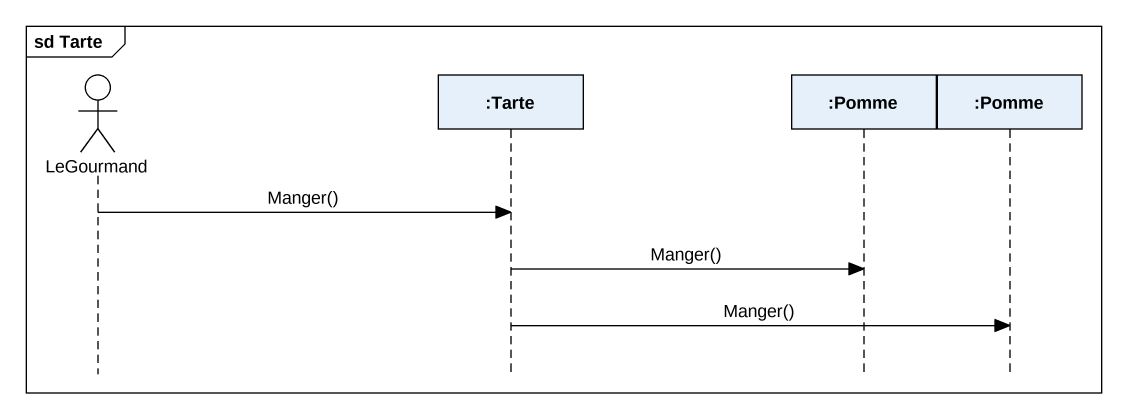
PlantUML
@startuml
mainframe sd Tarte
hide footbox
actor LeGourmand
participant ":Tarte" as Tarte
participant ":Pomme" as Pomme
participant ":Pomme" as Pomme_2

LeGourmand -> Tarte : Manger()
Tarte -> Pomme : Manger()
Tarte -> Pomme_2 : Manger()
@enduml
